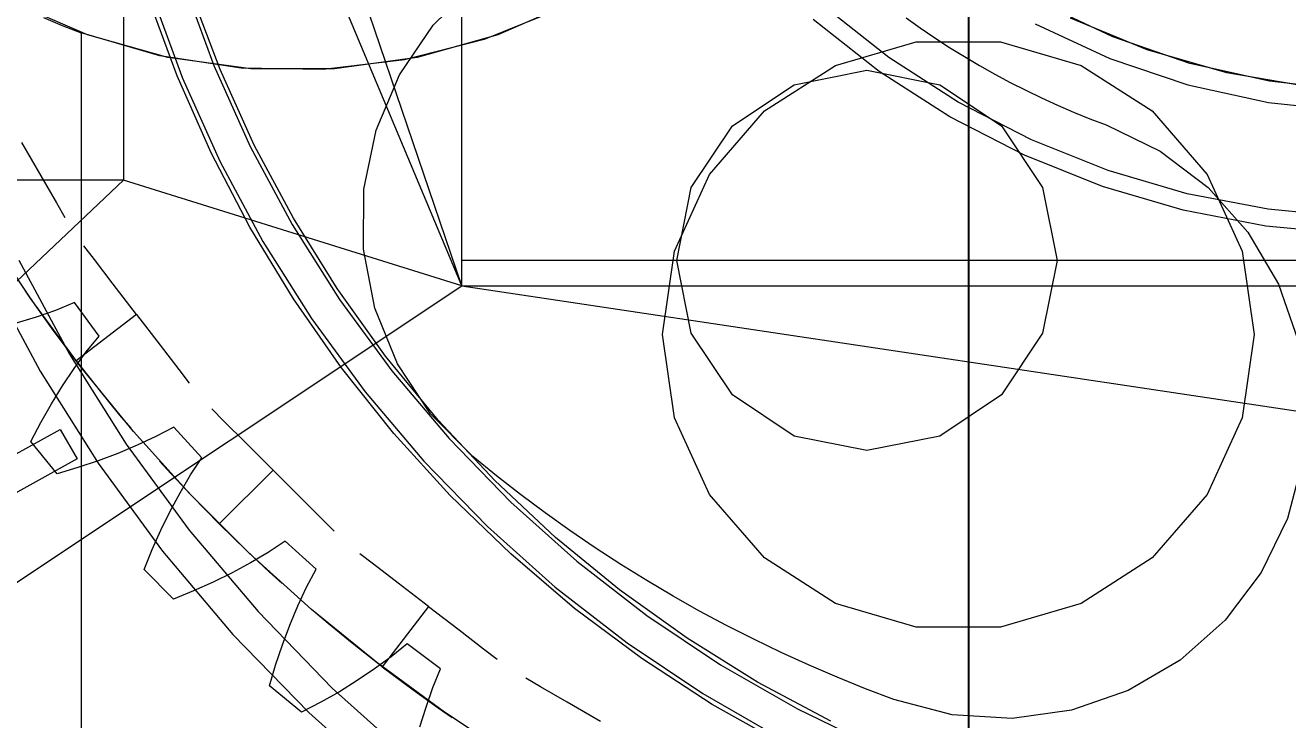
# Model space of a CAD drawing. Header units: millimetres. Extents: x -191664 to 191490, y -197311 to 10263.
# Drawn here: x 451.7 to 750.4, y -103798.7 to -103634.3 of the extents above; entities that cross this region are included whole.
import ezdxf

# ---------------------------------------------------------------- set-up
doc = ezdxf.new("R2010")
doc.units = ezdxf.units.MM
for name, color, linetype, lineweight in [('COTAS_O', 1, 'Continuous', 0), ('COTAS_R', 1, 'Continuous', 0), ('DET_briquetadora_lateral', 7, 'Continuous', 0), ('R15_COTAS_TRANSPORTE_P', 1, 'Continuous', 0)]:
    doc.layers.add(name, color=color, linetype=linetype, lineweight=lineweight)
doc.dimstyles.new('PLANTA_20', dxfattribs={"dimtxt": 50, "dimasz": 30, "dimexe": 30, "dimexo": 16, "dimgap": 20, "dimtad": 1, "dimtih": 1, "dimtoh": 1, "dimdec": 1, "dimzin": 0, "dimdsep": 46, "dimcen": 0.09, "dimadec": 0, "dimazin": 0, "dimtfac": 1, "dimtdec": 4, "dimtofl": 0, "dimtmove": 0, "dimatfit": 3, "dimfxl": 1, "dimtolj": 1, "dimtzin": 0, "dimarcsym": 0})

# ---------------------------------------------------------------- blocks, each defined once
blk = doc.blocks.new('*D76')
at = {"layer": 'COTAS_O', "color": 0, "lineweight": -2, "transparency": 16777216}
for p, q in [((91, -102900), (705, -102900)), ((675, -105170), (675, -102930)), ((91, -105200), (705, -105200))]:
    blk.add_line(p, q, dxfattribs=at)
at = {"layer": 'COTAS_O', "color": 0, "transparency": 16777216}
for points in [[(670, -102930), (680, -102930), (675, -102900)], [(670, -105170), (680, -105170), (675, -105200)]]:
    blk.add_solid(points, dxfattribs=at)
at = {"layer": 'Defpoints', "color": 0, "transparency": 16777216}
for p in [(75, -102900), (675, -102900), (75, -105200)]:
    blk.add_point(p, dxfattribs=at)
blk = doc.blocks.new('*D77')
at = {"layer": 'COTAS_R', "color": 0, "lineweight": -2, "transparency": 16777216}
for p, q in [((91, -102532.75), (1205, -102532.75)), ((1175, -105170), (1175, -102562.75)), ((91, -105200), (1205, -105200))]:
    blk.add_line(p, q, dxfattribs=at)
at = {"layer": 'COTAS_R', "color": 0, "transparency": 16777216}
for points in [[(1170, -102562.75), (1180, -102562.75), (1175, -102532.75)], [(1170, -105170), (1180, -105170), (1175, -105200)]]:
    blk.add_solid(points, dxfattribs=at)
at = {"layer": 'Defpoints', "color": 0, "transparency": 16777216}
for p in [(75, -102532.75), (1175, -102532.75), (75, -105200)]:
    blk.add_point(p, dxfattribs=at)
blk = doc.blocks.new('*D131')
at = {"layer": 'Defpoints', "color": 0, "transparency": 16777216}
for p in [(1100, -183968.15), (1139.8, -184162.66), (1104.62, -184212), (1304.62, -184212), (1304.62, -184212)]:
    blk.add_point(p, dxfattribs=at)
at = {"layer": 'R15_COTAS_TRANSPORTE_P', "color": 0, "lineweight": -2, "transparency": 16777216}
blk.add_arc((1304.62, -184212), 172.05, 140.0034, 169.9966, dxfattribs=at)
at = {"layer": 'R15_COTAS_TRANSPORTE_P', "color": 0, "transparency": 16777216}
for points in [[(1169.28, -184097.88), (1176.35, -184104.95), (1194.03, -184080.2)], [(1140.17, -184182.55), (1130.2, -184181.68), (1132.57, -184212)]]:
    blk.add_solid(points, dxfattribs=at)
blk = doc.blocks.new('*D132')
at = {"layer": 'Defpoints', "color": 0, "transparency": 16777216}
for p in [(-500, -194490), (-500, -194490), (500, -194490), (203.29, -194656.68), (439.69, -194832.02)]:
    blk.add_point(p, dxfattribs=at)
at = {"layer": 'R15_COTAS_TRANSPORTE_P', "color": 0, "lineweight": -2, "transparency": 16777216}
blk.add_arc((-500, -194490), 722.77, 342.37834, 357.62166, dxfattribs=at)
at = {"layer": 'R15_COTAS_TRANSPORTE_P', "color": 0, "transparency": 16777216}
for points in [[(217.15, -194519.89), (227.15, -194520.1), (222.77, -194490)], [(193.59, -194710.42), (184.12, -194707.19), (179.18, -194737.2)]]:
    blk.add_solid(points, dxfattribs=at)
blk = doc.blocks.new('*D133')
at = {"layer": 'Defpoints', "color": 0, "transparency": 16777216}
for p in [(439.69, -194147.98), (217.89, -194406.09), (-500, -194490), (-500, -194490), (500, -194490)]:
    blk.add_point(p, dxfattribs=at)
at = {"layer": 'R15_COTAS_TRANSPORTE_P', "color": 0, "lineweight": -2, "transparency": 16777216}
blk.add_arc((-500, -194490), 722.77, 2.37834, 17.62166, dxfattribs=at)
at = {"layer": 'R15_COTAS_TRANSPORTE_P', "color": 0, "transparency": 16777216}
for points in [[(184.12, -194272.81), (193.59, -194269.58), (179.18, -194242.8)], [(227.15, -194459.9), (217.15, -194460.11), (222.77, -194490)]]:
    blk.add_solid(points, dxfattribs=at)

msp = doc.modelspace()

# ---------------------------------------------------------------- linework, layer by layer
at = {"layer": 'DET_briquetadora_lateral', "color": 9, "true_color": 0xb9c3c2}
for p, q in [((555, -103690), (555, -103260)), ((555, -103696), (555, -103260)), ((555, -103696), (475, -103460)), ((475, -103505), (475, -103671)), ((555, -103696), (475, -103505)), ((548.24, -103634.34), (558.35, -103624.36)), ((487.66, -103646.33), (480.79, -103627.68)), ((497.84, -103644.81), (490.92, -103626.43)), ((656.09, -103641.99), (640.75, -103629.93)), ((540.26, -103646.11), (548.24, -103634.34)), ((653.77, -103645.25), (638.13, -103632.95)), ((660.14, -103632.58), (663.51, -103634.99)), ((690.69, -103634.03), (708.38, -103642.22)), ((663.51, -103634.99), (666.94, -103637.32)), ((666.94, -103637.32), (670.41, -103639.58)), ((643.42, -103643.86), (662.54, -103638.25)), ((662.54, -103638.25), (682.46, -103638.25)), ((670.41, -103639.58), (673.93, -103641.77)), ((682.46, -103638.25), (701.58, -103643.86)), ((672.5, -103652.54), (656.09, -103641.99)), ((673.93, -103641.77), (677.5, -103643.87)), ((708.38, -103642.22), (726.84, -103648.44)), ((505.94, -103662.69), (497.84, -103644.81)), ((534.74, -103659.21), (540.26, -103646.11)), ((626.66, -103654.63), (643.42, -103643.86)), ((633.65, -103648.42), (650.88, -103644.99)), ((650.88, -103644.99), (668.1, -103648.42)), ((670.5, -103656), (653.77, -103645.25)), ((677.5, -103643.87), (681.11, -103645.91)), ((681.11, -103645.91), (684.76, -103647.86)), ((701.58, -103643.86), (718.34, -103654.63)), ((495.7, -103664.5), (487.66, -103646.33)), ((619.06, -103658.17), (633.65, -103648.42)), ((668.1, -103648.42), (682.69, -103658.17)), ((684.76, -103647.86), (688.46, -103649.74)), ((726.84, -103648.44), (745.88, -103652.63)), ((688.46, -103649.74), (692.19, -103651.54)), ((692.19, -103651.54), (695.96, -103653.26)), ((613.61, -103669.69), (626.66, -103654.63)), ((689.84, -103661.47), (672.5, -103652.54)), ((695.96, -103653.26), (699.76, -103654.9)), ((699.76, -103654.9), (703.6, -103656.46)), ((718.34, -103654.63), (731.39, -103669.69)), ((745.88, -103652.63), (765.26, -103654.74)), ((609.3, -103672.77), (619.06, -103658.17)), ((688.18, -103665.11), (670.5, -103656)), ((682.69, -103658.17), (692.45, -103672.77)), ((703.6, -103656.46), (707.48, -103657.94)), ((707.48, -103657.94), (720.26, -103664.14)), ((531.88, -103673.13), (534.74, -103659.21)), ((450.89, -103662.12), (455.45, -103670.02)), ((515.19, -103680), (505.94, -103662.69)), ((707.95, -103668.73), (689.84, -103661.47)), ((720.26, -103664.14), (731.59, -103672.72)), ((504.89, -103682.12), (495.7, -103664.5)), ((706.64, -103672.51), (688.18, -103665.11)), ((455.45, -103670.02), (459.1, -103676.34)), ((605.34, -103687.81), (613.61, -103669.69)), ((726.67, -103674.22), (707.95, -103668.73)), ((731.39, -103669.69), (739.66, -103687.81)), ((475, -103671), (254.17, -103880)), ((475, -103671), (275, -103671)), ((555, -103696), (475, -103671)), ((531.79, -103687.34), (531.88, -103673.13)), ((605.88, -103689.99), (609.3, -103672.77)), ((692.45, -103672.77), (695.88, -103689.99)), ((725.73, -103678.11), (706.64, -103672.51)), ((731.59, -103672.72), (741.03, -103683.35)), ((745.83, -103677.91), (726.67, -103674.22)), ((459.1, -103676.34), (461.13, -103679.86)), ((745.26, -103681.87), (725.73, -103678.11)), ((765.25, -103679.77), (745.83, -103677.91)), ((515.19, -103699.12), (504.89, -103682.12)), ((525.56, -103696.67), (515.19, -103680)), ((765.06, -103683.76), (745.26, -103681.87)), ((453.06, -103699.08), (442.12, -103682.49)), ((741.03, -103683.35), (748.22, -103695.61)), ((468.09, -103689.8), (465.62, -103686.59)), ((534.47, -103701.3), (531.79, -103687.34)), ((602.5, -103707.54), (605.34, -103687.81)), ((739.66, -103687.81), (742.5, -103707.54)), ((450.26, -103689.96), (462.19, -103712.18)), ((472.54, -103695.6), (468.09, -103689.8)), ((995, -103690), (555, -103690)), ((609.3, -103707.21), (605.88, -103689.99)), ((695.88, -103689.99), (692.45, -103707.21)), ((443.08, -103693.49), (455.27, -103716.21)), ((279, -103880), (555, -103696)), ((478.09, -103702.83), (472.54, -103695.6)), ((536.99, -103712.63), (525.56, -103696.67)), ((555, -103696), (1795, -103696)), ((555, -103696), (1781.67, -103880)), ((748.22, -103695.61), (752.87, -103709.04)), ((454.08, -103700.55), (451.77, -103697.22)), ((464.82, -103715.1), (453.06, -103699.08)), ((463.36, -103700), (458.89, -103701.82)), ((469.23, -103707.91), (463.36, -103700)), ((526.56, -103715.41), (515.19, -103699.12)), ((458.34, -103706.49), (454.08, -103700.55)), ((458.89, -103701.82), (454.29, -103703.44)), ((478.09, -103702.83), (463.81, -103713.79)), ((478.09, -103702.83), (483.63, -103710.06)), ((539.83, -103714.46), (534.47, -103701.3)), ((454.29, -103703.44), (449.57, -103704.88)), ((463.81, -103713.79), (458.34, -103706.49)), ((466.19, -103711.65), (469.23, -103707.91)), ((605.34, -103727.26), (602.5, -103707.54)), ((619.06, -103721.81), (609.3, -103707.21)), ((692.45, -103707.21), (682.69, -103721.81)), ((742.5, -103707.54), (739.66, -103727.26)), ((463.3, -103715.59), (466.19, -103711.65)), ((483.63, -103710.06), (488.08, -103715.85)), ((462.19, -103712.18), (475.63, -103733.53)), ((463.81, -103713.79), (469.44, -103720.95)), ((549.45, -103727.8), (536.99, -103712.63)), ((547.65, -103726.33), (539.83, -103714.46)), ((455.27, -103716.21), (469.02, -103738.02)), ((460.55, -103719.69), (463.3, -103715.59)), ((477.38, -103730.5), (464.82, -103715.1)), ((488.08, -103715.85), (490.55, -103719.07)), ((538.95, -103730.95), (526.56, -103715.41)), ((457.92, -103723.94), (460.55, -103719.69)), ((469.44, -103720.95), (474.07, -103726.6)), ((455.42, -103728.34), (457.92, -103723.94)), ((633.65, -103731.57), (619.06, -103721.81)), ((682.69, -103721.81), (668.1, -103731.57)), ((474.07, -103726.6), (476.69, -103729.7)), ((498.76, -103728.03), (495.89, -103725.16)), ((557.64, -103736.44), (547.65, -103726.33)), ((453.03, -103732.86), (455.42, -103728.34)), ((486.91, -103729.46), (482.65, -103731.71)), ((493.53, -103736.76), (486.91, -103729.46)), ((503.92, -103733.19), (498.76, -103728.03)), ((562.87, -103742.13), (549.45, -103727.8)), ((613.61, -103745.38), (605.34, -103727.26)), ((739.66, -103727.26), (731.39, -103745.38)), ((370, -103780), (460, -103730)), ((459.28, -103740.48), (453.03, -103732.86)), ((460, -103730), (464, -103737)), ((490.7, -103745.25), (477.38, -103730.5)), ((482.65, -103731.71), (478.22, -103733.77)), ((552.31, -103745.66), (538.95, -103730.95)), ((650.88, -103734.99), (633.65, -103731.57)), ((668.1, -103731.57), (650.88, -103734.99)), ((473.66, -103735.67), (468.98, -103737.42)), ((478.22, -103733.77), (473.66, -103735.67)), ((475.63, -103733.53), (490.53, -103753.88)), ((510.37, -103739.63), (503.92, -103733.19)), ((464, -103737), (374, -103787)), ((468.98, -103737.42), (464.19, -103739.02)), ((469.02, -103738.02), (484.24, -103758.83)), ((486.27, -103740.51), (483.54, -103737.51)), ((490.87, -103740.78), (493.53, -103736.76)), ((563.24, -103741), (557.64, -103736.44)), ((753.98, -103737.3), (750.39, -103751.06)), ((464.19, -103739.02), (459.28, -103740.48)), ((491.27, -103745.84), (486.27, -103740.51)), ((488.38, -103744.98), (490.87, -103740.78)), ((510.37, -103739.63), (497.64, -103752.36)), ((510.37, -103739.63), (516.81, -103746.08)), ((568.94, -103745.44), (563.24, -103741)), ((577.2, -103755.55), (562.87, -103742.13)), ((486.05, -103749.33), (488.38, -103744.98)), ((504.75, -103759.3), (490.7, -103745.25)), ((497.64, -103752.36), (491.27, -103745.84)), ((516.81, -103746.08), (521.97, -103751.24)), ((566.59, -103759.49), (552.31, -103745.66)), ((574.73, -103749.76), (568.94, -103745.44)), ((626.66, -103760.44), (613.61, -103745.38)), ((731.39, -103745.38), (718.34, -103760.44)), ((483.85, -103753.82), (486.05, -103749.33)), ((580.62, -103753.95), (574.73, -103749.76)), ((481.79, -103758.44), (483.85, -103753.82)), ((497.64, -103752.36), (504.16, -103758.73)), ((521.97, -103751.24), (524.84, -103754.11)), ((750.39, -103751.06), (744.18, -103763.84)), ((490.53, -103753.88), (506.81, -103773.14)), ((513.24, -103756.47), (509.22, -103759.13)), ((520.54, -103763.09), (513.24, -103756.47)), ((592.37, -103768.01), (577.2, -103755.55)), ((586.59, -103758.02), (580.62, -103753.95)), ((479.85, -103763.17), (481.79, -103758.44)), ((484.24, -103758.83), (500.88, -103778.52)), ((504.16, -103758.73), (509.49, -103763.73)), ((519.5, -103772.62), (504.75, -103759.3)), ((509.22, -103759.13), (505.02, -103761.62)), ((534.15, -103761.92), (530.93, -103759.45)), ((581.72, -103772.37), (566.59, -103759.49)), ((592.64, -103761.96), (586.59, -103758.02)), ((505.02, -103761.62), (500.67, -103763.95)), ((539.94, -103766.37), (534.15, -103761.92)), ((598.78, -103765.77), (592.64, -103761.96)), ((643.42, -103771.21), (626.66, -103760.44)), ((718.34, -103760.44), (701.58, -103771.21)), ((486.83, -103770.15), (479.85, -103763.17)), ((500.67, -103763.95), (496.18, -103766.15)), ((509.49, -103763.73), (512.49, -103766.46)), ((518.29, -103767.35), (520.54, -103763.09)), ((605, -103769.45), (598.78, -103765.77)), ((744.18, -103763.84), (735.6, -103775.17)), ((491.56, -103768.21), (486.83, -103770.15)), ((496.18, -103766.15), (491.56, -103768.21)), ((516.23, -103771.78), (518.29, -103767.35)), ((547.17, -103771.91), (539.94, -103766.37)), ((608.33, -103779.44), (592.37, -103768.01)), ((514.33, -103776.34), (516.23, -103771.78)), ((611.29, -103772.99), (605, -103769.45)), ((662.54, -103776.82), (643.42, -103771.21)), ((701.58, -103771.21), (682.46, -103776.82)), ((506.81, -103773.14), (524.39, -103791.23)), ((534.9, -103785.18), (519.5, -103772.62)), ((523.4, -103775.93), (520.3, -103773.31)), ((547.17, -103771.91), (536.21, -103786.19)), ((547.17, -103771.91), (554.4, -103777.46)), ((597.64, -103784.25), (581.72, -103772.37)), ((617.66, -103776.41), (611.29, -103772.99)), ((512.58, -103781.02), (514.33, -103776.34)), ((529.05, -103780.56), (523.4, -103775.93)), ((554.4, -103777.46), (560.2, -103781.91)), ((624.1, -103779.68), (617.66, -103776.41)), ((682.46, -103776.82), (662.54, -103776.82)), ((735.6, -103775.17), (724.98, -103784.61)), ((500.88, -103778.52), (518.86, -103797)), ((536.21, -103786.19), (529.05, -103780.56)), ((625, -103789.81), (608.33, -103779.44)), ((630.61, -103782.82), (624.1, -103779.68)), ((510.98, -103785.81), (512.58, -103781.02)), ((542.09, -103780.77), (538.35, -103783.81)), ((550, -103786.64), (542.09, -103780.77)), ((560.2, -103781.91), (563.41, -103784.38)), ((637.19, -103785.82), (630.61, -103782.82)), ((509.52, -103790.72), (510.98, -103785.81)), ((534.41, -103786.7), (530.31, -103789.45)), ((538.35, -103783.81), (534.41, -103786.7)), ((550.92, -103796.94), (534.9, -103785.18)), ((536.21, -103786.19), (543.51, -103791.66)), ((548.18, -103791.11), (550, -103786.64)), ((614.3, -103795.09), (597.64, -103784.25)), ((643.82, -103788.67), (637.19, -103785.82)), ((724.98, -103784.61), (712.71, -103791.8)), ((530.31, -103789.45), (526.06, -103792.08)), ((573.66, -103790.9), (570.14, -103788.87)), ((650.52, -103791.39), (643.82, -103788.67)), ((517.14, -103796.97), (509.52, -103790.72)), ((526.06, -103792.08), (521.66, -103794.58)), ((524.39, -103791.23), (543.19, -103808.05)), ((543.51, -103791.66), (549.45, -103795.91)), ((546.56, -103795.71), (548.18, -103791.11)), ((579.98, -103794.55), (573.66, -103790.9)), ((642.31, -103799.06), (625, -103789.81)), ((657.27, -103793.97), (650.52, -103791.39)), ((712.71, -103791.8), (699.28, -103796.45)), ((521.66, -103794.58), (517.14, -103796.97)), ((587.88, -103799.11), (579.98, -103794.55)), ((631.61, -103804.85), (614.3, -103795.09)), ((671.02, -103797.56), (657.27, -103793.97)), ((518.86, -103797), (538.07, -103814.19)), ((545.12, -103800.43), (546.56, -103795.71)), ((549.45, -103795.91), (552.78, -103798.23)), ((567.51, -103807.88), (550.92, -103796.94)), ((685.21, -103798.4), (671.02, -103797.56)), ((699.28, -103796.45), (685.21, -103798.4))]:
    msp.add_line(p, q, dxfattribs=at)
at = {"layer": 'DET_briquetadora_lateral', "color": 117, "true_color": 0x376c5b}
for p, q in [((489.12, -103624.2), (496.37, -103643.88)), ((481.52, -103626.7), (488.97, -103646.9)), ((496.37, -103643.88), (504.98, -103663)), ((488.97, -103646.9), (497.8, -103666.54)), ((504.98, -103663), (514.9, -103681.48)), ((497.8, -103666.54), (507.98, -103685.51)), ((514.9, -103681.48), (526.08, -103699.23)), ((507.98, -103685.51), (519.46, -103703.73)), ((526.08, -103699.23), (538.47, -103716.15)), ((519.46, -103703.73), (532.18, -103721.1)), ((538.47, -103716.15), (552, -103732.17)), ((532.18, -103721.1), (546.08, -103737.55)), ((552, -103732.17), (566.62, -103747.21)), ((546.08, -103737.55), (561.08, -103752.98)), ((566.62, -103747.21), (582.25, -103761.19)), ((561.08, -103752.98), (577.13, -103767.34)), ((582.25, -103761.19), (598.82, -103774.05)), ((577.13, -103767.34), (594.14, -103780.54)), ((598.82, -103774.05), (616.24, -103785.73)), ((594.14, -103780.54), (612.03, -103792.53)), ((616.24, -103785.73), (634.44, -103796.16)), ((612.03, -103792.53), (630.7, -103803.24)), ((634.44, -103796.16), (653.31, -103805.31))]:
    msp.add_line(p, q, dxfattribs=at)
at = {"layer": 'DET_briquetadora_lateral', "color": 117, "true_color": 0x28865c}
for p, q in [((466.44, -103636.63), (448.29, -103628.74)), ((578.28, -103630.46), (560.29, -103637.75)), ((581.71, -103628.74), (563.56, -103636.63)), ((709.05, -103637.1), (691.59, -103628.84)), ((456.08, -103632.49), (460.51, -103634.37)), ((460.51, -103634.37), (465, -103636.11)), ((717.2, -103640.18), (699.07, -103632.67)), ((483.62, -103641.56), (465, -103636.11)), ((465, -103636.11), (465, -103862.86)), ((465, -103636.11), (465, -103885)), ((485.5, -103641.97), (466.44, -103636.63)), ((563.56, -103636.63), (544.5, -103641.97)), ((727.31, -103643.38), (709.05, -103637.1)), ((560.29, -103637.75), (541.49, -103642.56)), ((736.06, -103645.61), (717.2, -103640.18)), ((502.81, -103644.49), (483.62, -103641.56)), ((505.1, -103644.66), (485.5, -103641.97)), ((541.49, -103642.56), (522.21, -103644.82)), ((544.5, -103641.97), (524.9, -103644.66)), ((522.21, -103644.82), (502.81, -103644.49)), ((524.9, -103644.66), (505.1, -103644.66)), ((746.15, -103647.61), (727.31, -103643.38)), ((755.41, -103648.9), (736.06, -103645.61)), ((765.34, -103649.73), (746.15, -103647.61))]:
    msp.add_line(p, q, dxfattribs=at)

# ---------------------------------------------------------------- dimensions: what is measured, and where the dimension line sits
at = {"layer": 'COTAS_O'}
dim = msp.add_aligned_dim(p1=(75, -105200), p2=(75, -102900), distance=-600, text='<> O', dimstyle='PLANTA_20', dxfattribs=at)
dim.commit()
dim.dimension.update_dxf_attribs({"geometry": '*D76', "text_midpoint": (675, -104050)})
at = {"layer": 'COTAS_R'}
dim = msp.add_aligned_dim(p1=(75, -105200), p2=(75, -102532.75), distance=-1100, text='<> R', dimstyle='PLANTA_20', dxfattribs=at)
dim.commit()
dim.dimension.update_dxf_attribs({"geometry": '*D77', "text_midpoint": (1175, -103866.375)})
at = {"layer": 'R15_COTAS_TRANSPORTE_P'}
for base, line1, line2, picture, middle in [((217.89, -194406.09), ((-500, -194490), (500, -194490)), ((-500, -194490), (439.69, -194147.98)), '*D133', (191490.46, -33543.69)), ((203.29, -194656.68), ((-500, -194490), (500, -194490)), ((-500, -194490), (439.69, -194832.02)), '*D132', (-191664.11, -34001.98)), ((1139.8, -184162.66), ((1304.62, -184212), (1104.62, -184212)), ((1304.62, -184212), (1100, -183968.15)), '*D131', (-166426.35, -78863.51))]:
    dim = msp.add_angular_dim_2l(base=base, line1=line1, line2=line2, dimstyle='PLANTA_20', dxfattribs=at)
    dim.commit()
    dim.dimension.update_dxf_attribs({"geometry": picture, "text_midpoint": middle})

doc.saveas('drawing.dxf')
